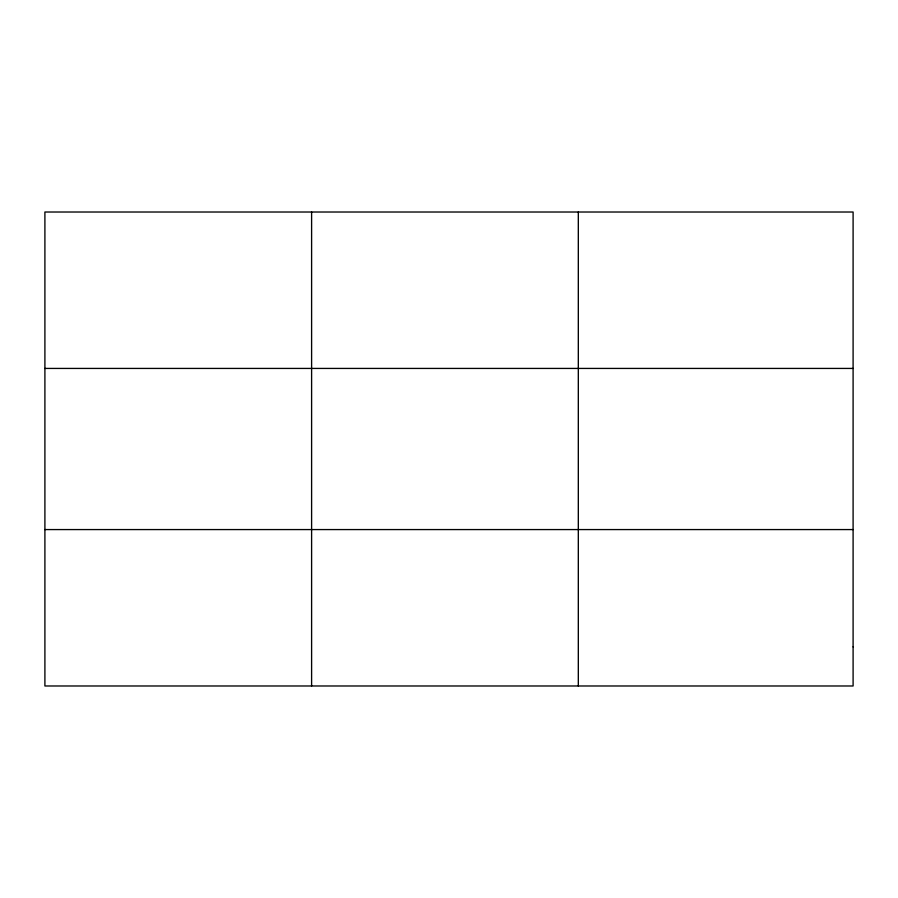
<?xml version="1.0" encoding="UTF-8"?>
<svg xmlns="http://www.w3.org/2000/svg" width="898" height="898" viewBox="0 0 898 898"><rect width="100%" height="100%" fill="white"/><g stroke="black" fill="none" stroke-linecap="round" stroke-linejoin="round"><path stroke-width="1.35" d="M311.606 212.018L311.606 685.982M578.312 212.018L578.312 685.982M44.9 368.427L853.1 368.427M44.9 529.573L853.1 529.573M853.1 646.886L853.1 685.982L44.9 685.982L44.9 212.018L853.1 212.018L853.1 646.886"/></g></svg>
